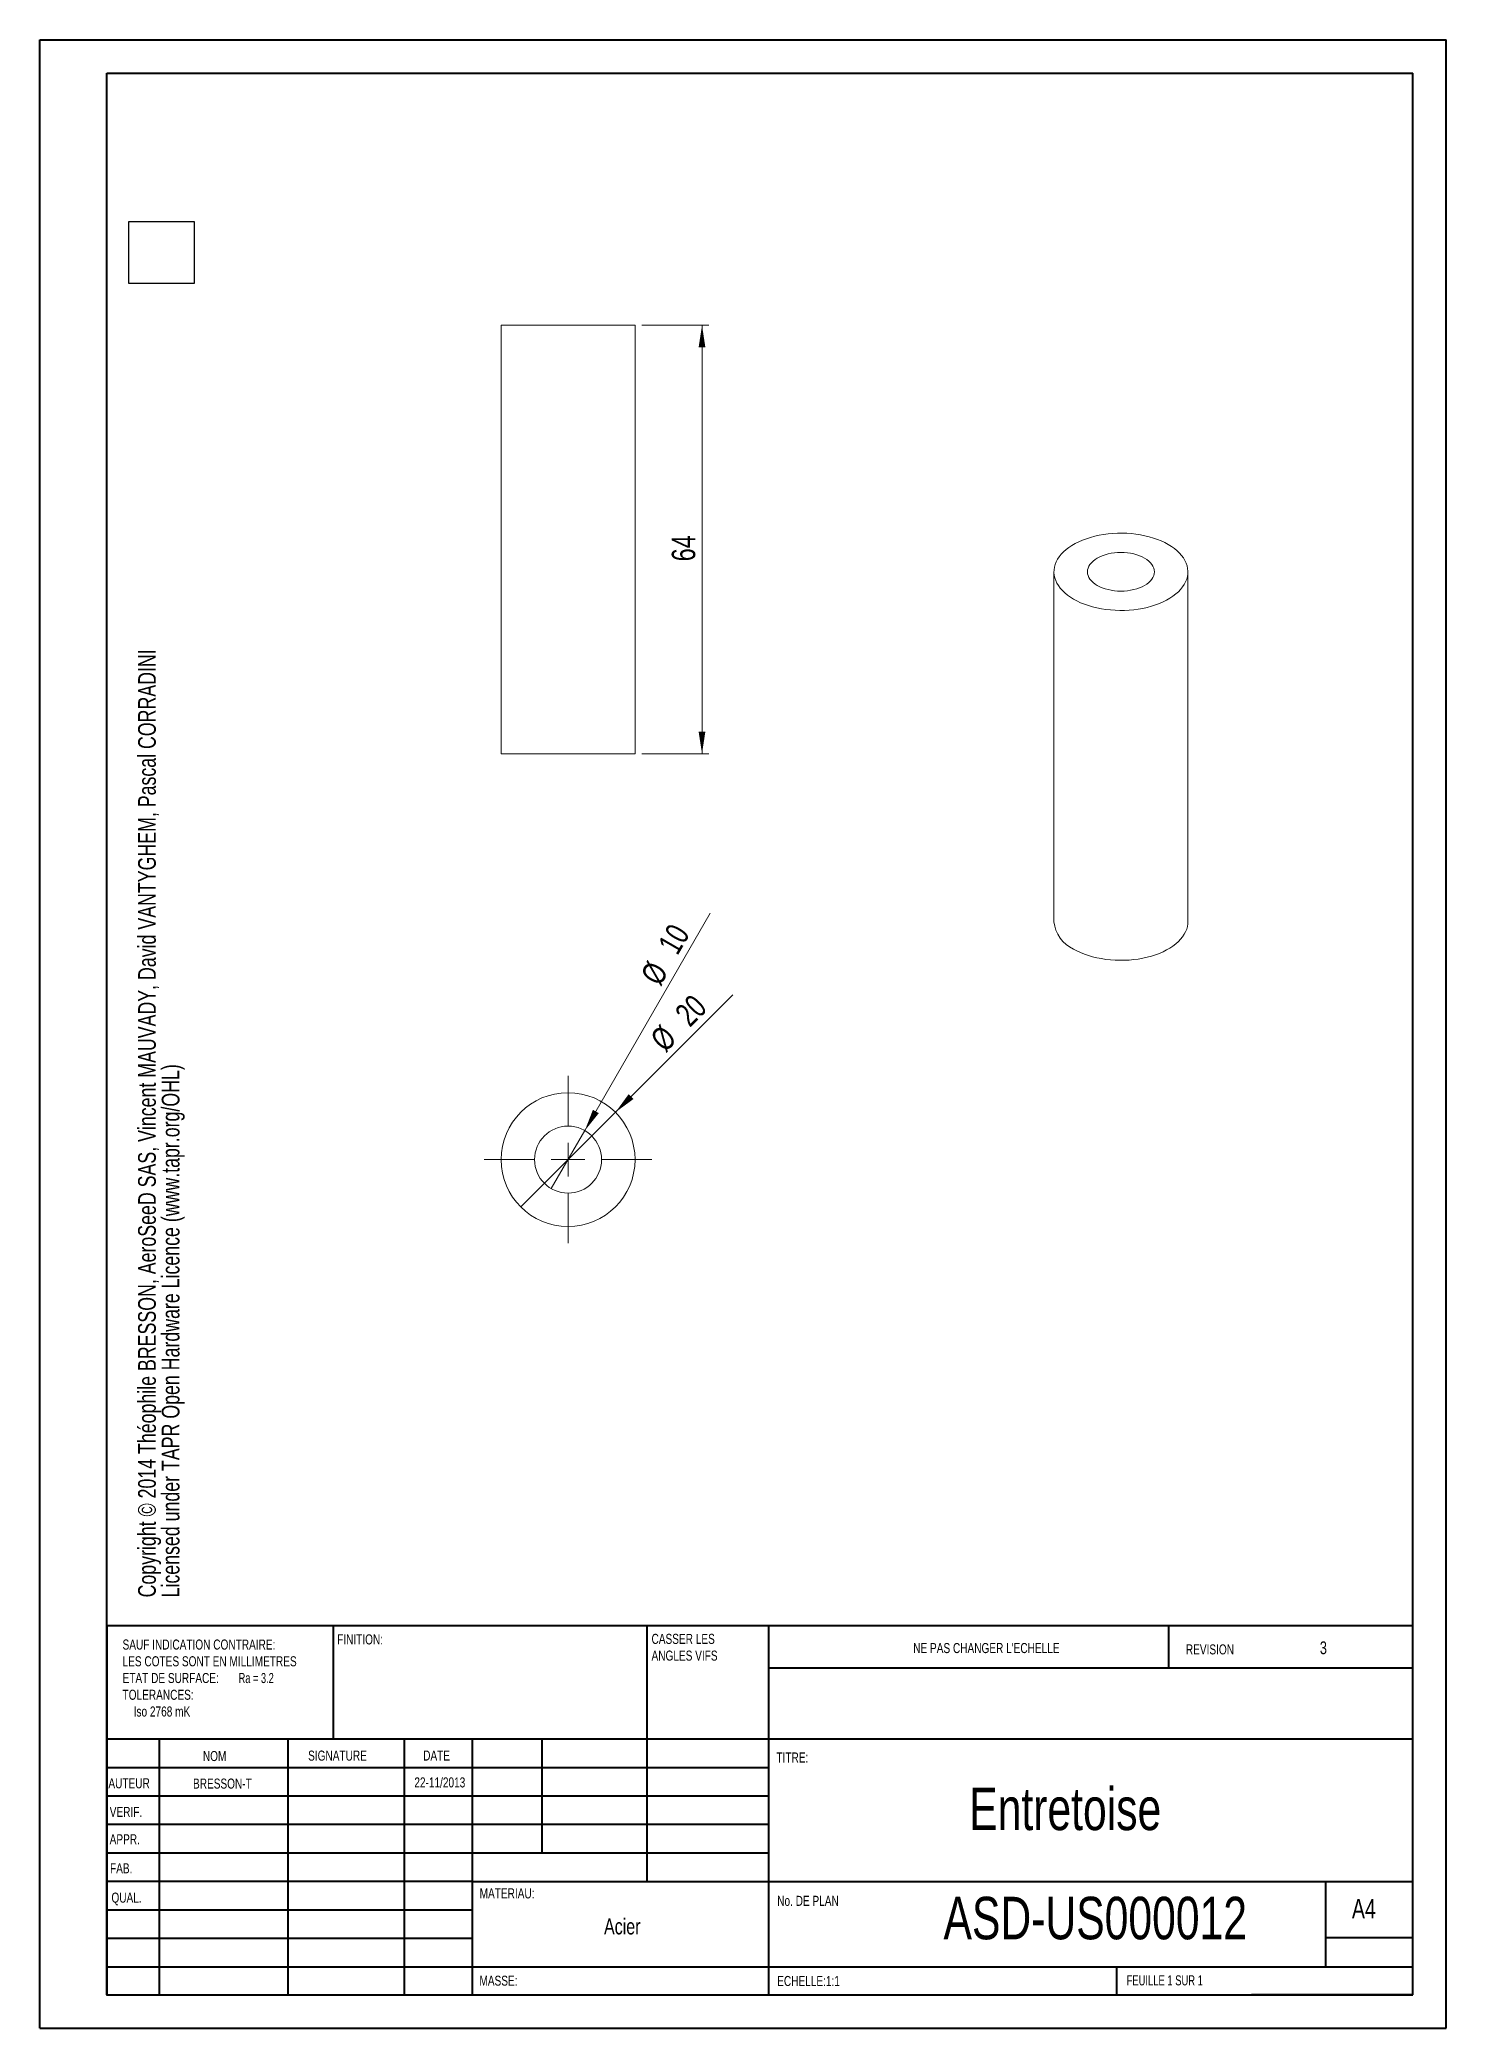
# Model space of a CAD drawing. Header units: millimetres. Extents: x 0 to 210, y 0 to 297.
import ezdxf

# ---------------------------------------------------------------- set-up
doc = ezdxf.new("R2010")
doc.units = ezdxf.units.MM
doc.styles.add('SLDTEXTSTYLE0', font='TXT', dxfattribs={"width": 0.75})
doc.styles.add('SLDTEXTSTYLE1', font='TXT', dxfattribs={"width": 0.7})
doc.styles.add('SLDTEXTSTYLE2', font='TXT', dxfattribs={"width": 0.6875})
doc.dimstyles.new('SLDDIMSTYLE0', dxfattribs={"dimtxt": 3.5, "dimasz": 3.302, "dimexe": 0, "dimexo": 0.0625, "dimgap": 0.875, "dimtad": 1, "dimrnd": 1e-09, "dimzin": 12, "dimdsep": 46, "dimtxsty": 'SLDTEXTSTYLE0', "dimsah": 1, "dimcen": 0.09, "dimadec": 0, "dimazin": 3, "dimtfac": 1, "dimtofl": 0, "dimtmove": 0, "dimatfit": 3, "dimfxl": 1, "dimfrac": 2, "dimtolj": 1, "dimtzin": 12, "dimarcsym": 0})
doc.dimstyles.new('SLDDIMSTYLE1', dxfattribs={"dimtxt": 3.5, "dimasz": 3.302, "dimexe": 0, "dimexo": 0.0625, "dimgap": 0.875, "dimtad": 1, "dimrnd": 1e-09, "dimzin": 12, "dimdsep": 46, "dimtxsty": 'SLDTEXTSTYLE0', "dimblk1": 'NONE', "dimsah": 1, "dimcen": 0, "dimadec": 0, "dimazin": 3, "dimtfac": 1, "dimtmove": 0, "dimatfit": 3, "dimldrblk": 'NONE', "dimfxl": 1, "dimfrac": 2, "dimtolj": 1, "dimtzin": 12, "dimarcsym": 0})
picture_1 = doc.add_image_def('image1.bmp', size_in_pixel=(400, 420))

# ---------------------------------------------------------------- blocks, each defined once
blk = doc.blocks.new('SW_NOTE_0')
at = {"color": 0, "linetype": 'Continuous', "lineweight": 0, "char_height": 2.6458, "attachment_point": 1, "rotation": 90, "style": 'SLDTEXTSTYLE0'}
for s, insert in [('Copyright © 2014 Théophile BRESSON, AeroSeeD SAS, Vincent MAUVADY, David VANTYGHEM, Pascal CORRADINI', (-3.41, 0)), ('Licensed under TAPR Open Hardware Licence (www.tapr.org/OHL)', (0.12, 0))]:
    blk.add_mtext(s, dxfattribs=dict(at, insert=insert))
blk = doc.blocks.new('SW_NOTE_1')
at = {"color": 0, "linetype": 'Continuous', "lineweight": 0, "char_height": 1.5, "attachment_point": 1, "style": 'SLDTEXTSTYLE0'}
for s, insert in [('CASSER LES', (0, 1.93)), ('ANGLES VIFS', (0, -0.57))]:
    blk.add_mtext(s, dxfattribs=dict(at, insert=insert))
blk = doc.blocks.new('SW_NOTE_2')
at = {"color": 0, "linetype": 'Continuous', "lineweight": 0, "char_height": 1.5, "attachment_point": 1}
for s, insert, style in [('SAUF INDICATION CONTRAIRE:', (0, 1.93), 'SLDTEXTSTYLE0'), ('LES COTES SONT EN MILLIMETRES', (0, -0.57), 'SLDTEXTSTYLE0'), ('TOLERANCES:', (0, -5.57), 'SLDTEXTSTYLE0'), ('ETAT DE SURFACE:', (0, -3.07), 'SLDTEXTSTYLE0'), ('Ra = 3.2', (17.33, -3.07), 'SLDTEXTSTYLE2'), ('Iso 2768 mK', (1.66, -8.07), 'SLDTEXTSTYLE0')]:
    blk.add_mtext(s, dxfattribs=dict(at, insert=insert, style=style))
blk = doc.blocks.new('*D4')
at = {"color": 7, "linetype": 'Continuous', "lineweight": 0}
for p, q in [((89.96, 254.58), (99.96, 254.58)), ((98.96, 190.58), (98.96, 254.58)), ((89.96, 190.58), (99.96, 190.58))]:
    blk.add_line(p, q, dxfattribs=at)
for points in [[(98.96, 254.58), (98.45, 251.27), (99.46, 251.27)], [(98.96, 190.58), (99.46, 193.88), (98.45, 193.88)]]:
    blk.add_solid(points, dxfattribs=at)
at = {"color": 7, "linetype": 'Continuous', "lineweight": 0, "insert": (94.44, 219.31, 0.1), "char_height": 3.5, "attachment_point": 1, "rotation": 90, "style": 'SLDTEXTSTYLE0'}
blk.add_mtext('64', dxfattribs=at)
blk = doc.blocks.new('*D6')
at = {"color": 7, "linetype": 'Continuous', "lineweight": 0}
for q in [(103.56, 154.55), (71.89, 122.88)]:
    blk.add_line((86.03, 137.02), q, dxfattribs=at)
blk.add_solid([(86.03, 137.02), (88.72, 139), (88, 139.72)], dxfattribs=at)
at = {"color": 7, "linetype": 'Continuous', "lineweight": 0, "char_height": 3.5, "attachment_point": 1, "rotation": 45, "style": 'SLDTEXTSTYLE0'}
for s, insert in [('20', (94.67, 152.1, -31.9)), ('%%c', (90.98, 148.33, -31.9))]:
    blk.add_mtext(s, dxfattribs=dict(at, insert=insert))
blk = doc.blocks.new('_NONE')
blk = doc.blocks.new('*D7')
at = {"color": 7, "linetype": 'Continuous', "lineweight": 0}
for q in [(100.2, 166.75), (76.46, 125.62)]:
    blk.add_line((81.46, 134.28), q, dxfattribs=at)
blk.add_solid([(81.46, 134.28), (83.55, 136.89), (82.67, 137.39)], dxfattribs=at)
at = {"color": 7, "linetype": 'Continuous', "lineweight": 0, "char_height": 3.5, "attachment_point": 1, "rotation": 60, "style": 'SLDTEXTSTYLE0'}
for s, insert in [('10', (92.25, 162.08, -31.9)), ('%%c', (89.65, 157.48, -31.9))]:
    blk.add_mtext(s, dxfattribs=dict(at, insert=insert))
blk = doc.blocks.new('SW_CENTERMARKSYMBOL_0')
at = {"color": 0, "linetype": 'Continuous', "lineweight": 0}
for p, q in [((0, 5), (0, 12.5)), ((-5, 0), (-12.5, 0)), ((0, 0), (-2.5, 0)), ((0, 0), (0, 2.5)), ((0, 0), (0, -2.5)), ((0, 0), (2.5, 0)), ((5, 0), (12.5, 0)), ((0, -5), (0, -12.5))]:
    blk.add_line(p, q, dxfattribs=at)

msp = doc.modelspace()

# ---------------------------------------------------------------- linework, layer by layer
at = {"color": 7, "linetype": 'Continuous', "lineweight": 40}
for p, q in [((0.079, 0.215), (0.079, 297.215)), ((0.079, 297.215), (210.079, 297.215)), ((210.079, 0.215), (210.079, 297.215)), ((210.079, 292.215), (210.079, 297.215)), ((10.079, 292.215), (205.079, 292.215)), ((10.079, 5.215), (10.079, 292.215)), ((205.079, 5.215), (205.079, 292.215)), ((10.111, 60.371), (205.079, 60.371)), ((10.111, 60.371), (10.111, 5.121)), ((43.911, 43.371), (43.911, 60.371)), ((90.711, 60.371), (90.711, 22.121)), ((108.911, 60.371), (108.911, 5.121)), ((168.679, 54.09), (168.679, 60.465)), ((205.079, 53.996), (108.911, 53.996)), ((205.079, 43.371), (10.111, 43.371)), ((17.911, 43.371), (17.911, 5.121)), ((37.102, 43.371), (37.102, 5.121)), ((54.51, 43.371), (54.51, 5.121)), ((64.711, 5.121), (64.711, 43.371)), ((75.111, 26.371), (75.111, 43.371)), ((108.911, 39.121), (10.111, 39.121)), ((108.911, 34.871), (10.111, 34.871)), ((108.911, 30.621), (10.111, 30.621)), ((108.911, 26.371), (10.111, 26.371)), ((64.711, 22.121), (10.111, 22.121)), ((64.711, 22.121), (205.079, 22.121)), ((192.079, 9.465), (192.079, 22.215)), ((64.711, 17.871), (10.111, 17.871)), ((64.711, 13.621), (10.111, 13.621)), ((205.079, 13.715), (192.079, 13.715)), ((10.111, 9.371), (205.079, 9.371)), ((160.879, 5.215), (160.879, 9.465)), ((10.079, 5.215), (205.079, 5.215)), ((205.079, 5.215), (180.988, 5.215)), ((0.079, 0.215), (210.079, 0.215))]:
    msp.add_line(p, q, dxfattribs=at)
at = {"color": 7, "linetype": 'Continuous', "lineweight": 15}
for p, q in [((68.956, 254.577), (68.956, 190.577)), ((68.956, 254.577), (78.956, 254.577)), ((78.956, 254.577), (88.956, 254.577)), ((88.956, 190.577), (88.956, 254.577)), ((151.509, 217.749), (151.509, 165.49)), ((171.509, 165.49), (171.509, 217.749)), ((68.956, 190.577), (78.956, 190.577)), ((78.956, 190.577), (88.956, 190.577))]:
    msp.add_line(p, q, dxfattribs=at)
at = {"color": 7, "linetype": 'Continuous', "lineweight": 15, "flags": 128}
for points in [[(154.438, 213.666), (154.949, 213.392), (155.491, 213.138), (156.063, 212.907), (156.661, 212.699), (157.283, 212.517), (157.926, 212.359), (158.586, 212.228), (159.26, 212.124), (159.945, 212.047), (160.638, 211.998), (161.335, 211.977), (162.033, 211.984), (162.728, 212.019), (163.418, 212.082), (164.098, 212.172), (164.765, 212.29), (165.417, 212.435), (166.049, 212.605), (166.66, 212.8), (167.245, 213.02), (167.803, 213.262), (168.329, 213.526), (168.823, 213.811), (169.281, 214.116), (169.701, 214.437), (170.081, 214.775), (170.42, 215.128), (170.715, 215.493), (170.965, 215.869), (171.169, 216.254), (171.326, 216.647), (171.435, 217.045), (171.496, 217.446), (171.508, 217.849), (171.471, 218.252), (171.386, 218.652), (171.253, 219.047), (171.073, 219.436), (170.845, 219.817), (170.573, 220.188), (170.256, 220.547), (169.896, 220.893), (169.496, 221.223), (169.057, 221.536), (168.581, 221.831), (168.07, 222.105), (167.528, 222.359), (166.956, 222.59), (166.358, 222.798), (165.736, 222.981), (165.093, 223.138), (164.433, 223.269), (163.759, 223.373), (163.074, 223.45), (162.381, 223.499), (161.684, 223.521), (160.986, 223.513), (160.291, 223.478), (159.601, 223.415), (158.921, 223.325), (158.254, 223.207), (157.602, 223.062), (156.97, 222.892), (156.359, 222.697), (155.774, 222.477), (155.216, 222.235), (154.69, 221.971), (154.196, 221.686), (153.738, 221.381), (153.318, 221.06), (152.938, 220.722), (152.599, 220.369), (152.304, 220.004), (152.054, 219.628), (151.85, 219.243), (151.693, 218.85), (151.584, 218.452), (151.523, 218.051), (151.511, 217.648), (151.548, 217.245), (151.633, 216.845), (151.766, 216.45), (151.946, 216.061), (152.174, 215.68), (152.446, 215.309), (152.763, 214.95), (153.123, 214.604), (153.523, 214.274), (153.962, 213.961), (154.438, 213.666)], [(157.974, 215.707), (158.338, 215.517), (158.732, 215.349), (159.153, 215.203), (159.596, 215.082), (160.058, 214.986), (160.534, 214.918), (161.019, 214.876), (161.509, 214.862), (162, 214.876), (162.485, 214.918), (162.961, 214.986), (163.423, 215.082), (163.866, 215.203), (164.287, 215.349), (164.681, 215.517), (165.045, 215.707), (165.375, 215.917), (165.667, 216.145), (165.919, 216.388), (166.129, 216.644), (166.294, 216.911), (166.413, 217.185), (166.485, 217.466), (166.509, 217.749), (166.485, 218.031), (166.413, 218.312), (166.294, 218.586), (166.129, 218.853), (165.919, 219.109), (165.667, 219.352), (165.375, 219.58), (165.045, 219.79), (164.681, 219.98), (164.287, 220.148), (163.866, 220.294), (163.423, 220.415), (162.961, 220.511), (162.485, 220.579), (162, 220.621), (161.509, 220.635), (161.019, 220.621), (160.534, 220.579), (160.058, 220.511), (159.596, 220.415), (159.153, 220.294), (158.732, 220.148), (158.338, 219.98), (157.974, 219.79), (157.644, 219.58), (157.352, 219.352), (157.1, 219.109), (156.89, 218.853), (156.725, 218.586), (156.606, 218.312), (156.534, 218.031), (156.509, 217.749), (156.534, 217.466), (156.606, 217.185), (156.725, 216.911), (156.89, 216.644), (157.1, 216.388), (157.352, 216.145), (157.644, 215.917), (157.974, 215.707)], [(154.438, 161.408), (154.949, 161.133), (155.491, 160.879), (156.063, 160.648), (156.661, 160.441), (157.283, 160.258), (157.926, 160.1), (158.586, 159.969), (159.26, 159.865), (159.945, 159.788), (160.638, 159.739), (161.335, 159.718), (162.033, 159.725), (162.728, 159.76), (163.418, 159.823), (164.098, 159.914), (164.765, 160.032), (165.417, 160.176), (166.049, 160.346), (166.66, 160.542), (167.245, 160.761), (167.803, 161.004), (168.329, 161.268), (168.823, 161.553), (169.281, 161.857), (169.701, 162.179), (170.081, 162.517), (170.42, 162.869), (170.715, 163.234), (170.965, 163.61), (171.169, 163.996), (171.326, 164.388), (171.435, 164.786), (171.496, 165.188), (171.509, 165.49)]]:
    msp.add_lwpolyline(points, dxfattribs=at)
at = {"color": 7, "linetype": 'Continuous', "lineweight": 15}
for radius in [10, 5]:
    msp.add_circle((78.956, 129.95), radius, dxfattribs=at)
msp.add_arc((156.462, 165.952), 4.974, 185.32932, 245.99082, dxfattribs=at)

# ---------------------------------------------------------------- block references
at = {"color": 7, "linetype": 'Continuous', "lineweight": 0}
for name, p in [('SW_NOTE_0', (18.169, 64.561)), ('SW_CENTERMARKSYMBOL_0', (78.956, 129.95)), ('SW_NOTE_2', (12.439, 56.343)), ('SW_NOTE_1', (91.42, 57.19))]:
    msp.add_blockref(name, p, dxfattribs=at)

# ---------------------------------------------------------------- texts
for s, insert, char_height, attachment_point, style in [('FINITION:', (44.482, 59.04), 1.5, 1, 'SLDTEXTSTYLE0'), ("NE PAS CHANGER L'ECHELLE", (130.493, 57.748), 1.5, 1, 'SLDTEXTSTYLE0'), ('REVISION', (171.206, 57.55), 1.5, 1, 'SLDTEXTSTYLE0'), ('3', (191.742, 57.99), 1.905, 2, 'SLDTEXTSTYLE0'), ('NOM', (24.433, 41.622), 1.5, 1, 'SLDTEXTSTYLE0'), ('SIGNATURE', (40.144, 41.683), 1.5, 1, 'SLDTEXTSTYLE0'), ('DATE', (57.326, 41.697), 1.5, 1, 'SLDTEXTSTYLE0'), ('TITRE:', (110.067, 41.399), 1.5, 1, 'SLDTEXTSTYLE0'), ('AUTEUR', (10.323, 37.551), 1.5, 1, 'SLDTEXTSTYLE0'), ('BRESSON-T', (27.346, 37.504), 1.4986, 2, 'SLDTEXTSTYLE0'), ('22-11/2013', (59.808, 37.68), 1.4986, 2, 'SLDTEXTSTYLE0'), ('Entretoise', (153.193, 36.156), 6.35, 2, 'SLDTEXTSTYLE0'), ('VERIF.', (10.521, 33.275), 1.5, 1, 'SLDTEXTSTYLE0'), ('APPR.', (10.513, 29.185), 1.5, 1, 'SLDTEXTSTYLE0'), ('FAB.', (10.566, 24.855), 1.5, 1, 'SLDTEXTSTYLE0'), ('MATERIAU:', (65.757, 21.107), 1.5, 1, 'SLDTEXTSTYLE0'), ('QUAL.', (10.78, 20.471), 1.5, 1, 'SLDTEXTSTYLE0'), ('No. DE PLAN', (110.185, 19.99), 1.5, 1, 'SLDTEXTSTYLE0'), ('ASD-US000012', (157.675, 19.847), 6.35, 2, 'SLDTEXTSTYLE0'), ('A4', (196, 19.515), 2.9104, 1, 'SLDTEXTSTYLE0'), ('Acier', (87.05, 16.606), 2.3813, 2, 'SLDTEXTSTYLE0'), ('MASSE:', (65.729, 8.07), 1.4986, 1, 'SLDTEXTSTYLE0'), ('ECHELLE:1:1', (110.185, 8.021), 1.5, 1, 'SLDTEXTSTYLE0'), ('FEUILLE 1 SUR 1', (162.357, 8.115), 1.5, 1, 'SLDTEXTSTYLE1')]:
    msp.add_mtext(s, dxfattribs=dict(at, insert=insert, char_height=char_height, attachment_point=attachment_point, style=style))

# ---------------------------------------------------------------- dimensions: what is measured, and where the dimension line sits
dim = msp.add_linear_dim(base=(98.956, 254.577), p1=(88.956, 190.577), p2=(88.956, 254.577), angle=90, dimstyle='SLDDIMSTYLE0', dxfattribs=at)
dim.commit()
dim.dimension.update_dxf_attribs({"geometry": '*D4', "text_midpoint": (98.956, 223.314), "dimtype": 160})
for p1, p2, picture, middle in [((76.456, 125.62), (81.456, 134.28), '*D7', (96.932, 161.084)), ((71.885, 122.879), (86.028, 137.021), '*D6', (98.957, 149.95))]:
    dim = msp.add_diameter_dim_2p(p1=p1, p2=p2, dimstyle='SLDDIMSTYLE1', dxfattribs=at)
    dim.commit()
    dim.dimension.update_dxf_attribs({"geometry": picture, "text_midpoint": middle, "dimtype": 163})

# ---------------------------------------------------------------- pictures from other files: only their frames are drawn
image = msp.add_image(picture_1, insert=(23.106, 260.791), size_in_units=(9.278, 9.742), rotation=90)
image.dxf.flags = 7

doc.saveas('drawing.dxf')
